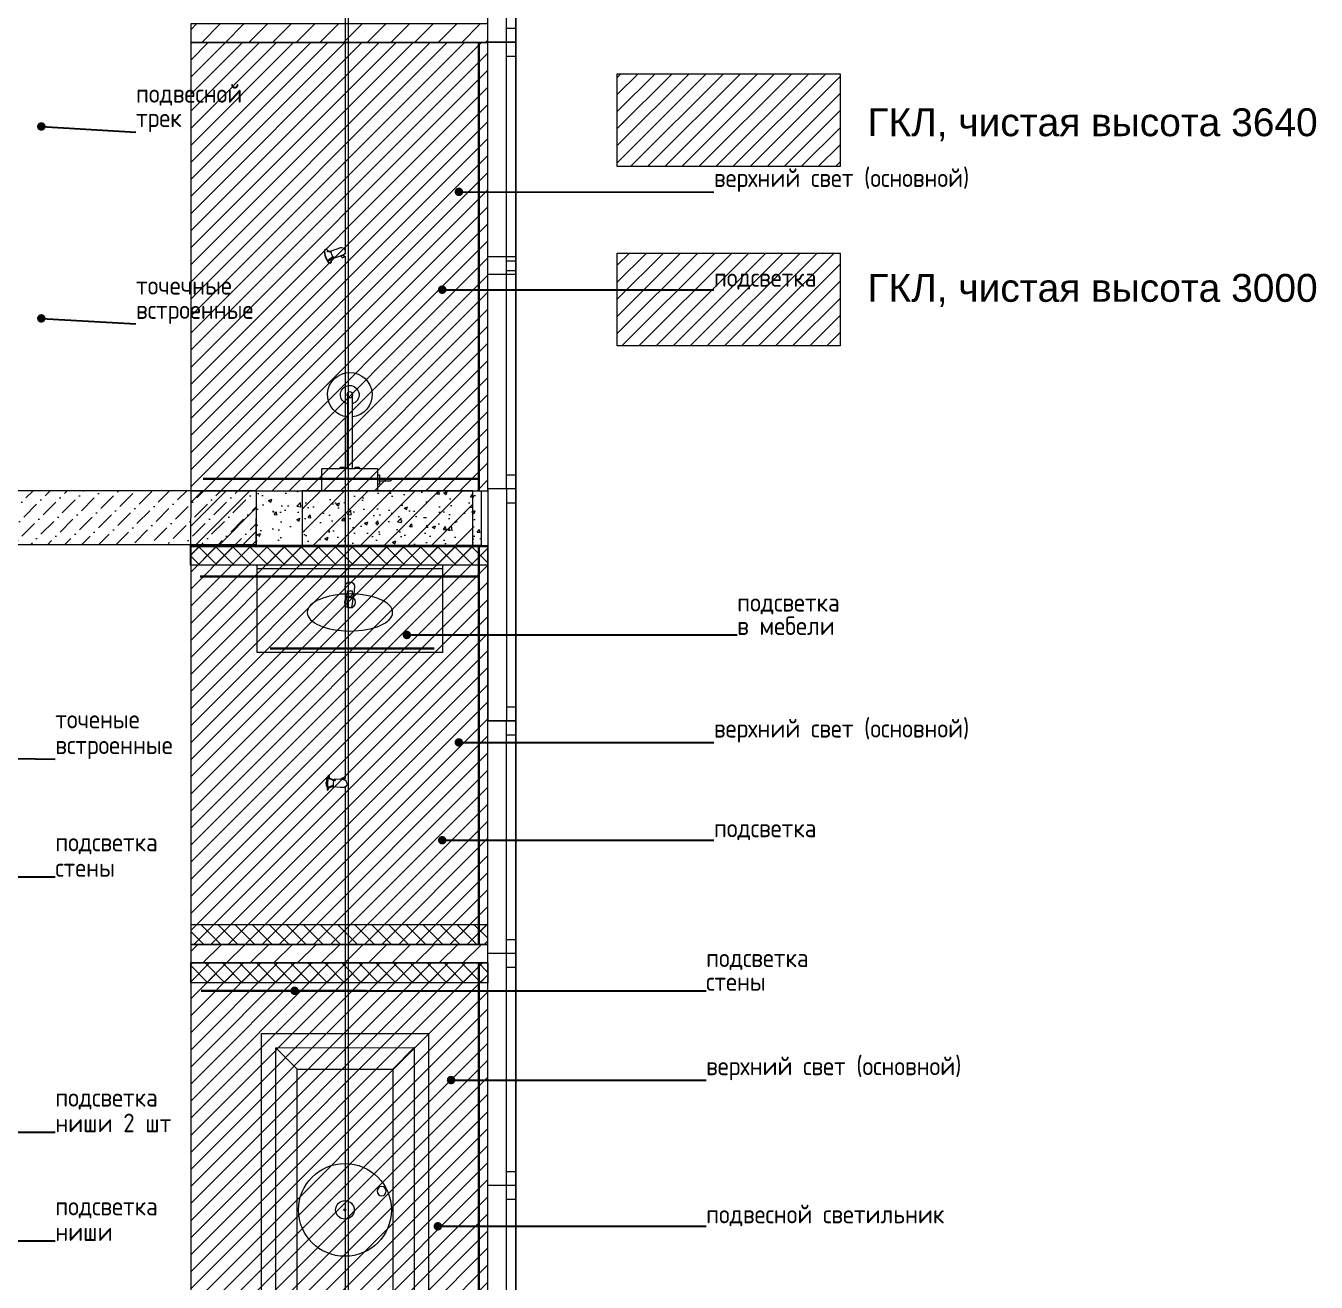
# Model space of a CAD drawing. Header units: millimetres. Extents: x 2336463 to 2579121, y 595385 to 778077.
# Drawn here: x 2381246 to 2388194, y 697540 to 704307 of the extents above; entities that cross this region are included whole.
import ezdxf

# ---------------------------------------------------------------- set-up
doc = ezdxf.new("R2010")
doc.units = ezdxf.units.MM
doc.header["$MEASUREMENT"] = 0
for name, color, linetype, lineweight, true_color in [('+ план экспозиций_Ном._пера__58', 7, 'Continuous', 5, 0xdf0000), ('+возводимые стены_Ном._пера__169', 7, 'Continuous', 5, 0x68b353), ('+возводимые стены_Ном._пера__9', 7, 'Continuous', 15, 0x3dad99), ('+потолки_Ном._пера__104', 7, 'Continuous', 5, 0x96e196), ('MEP - Электрооборудование.ЭО_Ном._пера__24', 7, 'Continuous', 30, 0x029e21), ('MEP - Электрооборудование.ЭО_Ном._пера__35', 7, 'Continuous', 30, 0x2731ed), ('MEP - Электрооборудование.ЭО_Ном._пера__4', 7, 'Continuous', 15, 0x029e21), ('MEP - Электрооборудование.ЭО_Ном._пера__55', 7, 'Continuous', 30, 0xff0909), ('MEP - Электрооборудование.ЭО_Ном._пера__58', 7, 'Continuous', 5, 0xdf0000), ('Конструктив - Стены Несущие_Ном._пера__162', 7, 'Continuous', 5, 0xaaaaaa), ('сит план_Ном._пера__87', 7, 'Continuous', 20, 0x6a6a6a)]:
    doc.layers.add(name, color=color, linetype=linetype, lineweight=lineweight, true_color=true_color)
doc.layers.add('+возводимые стены', color=7, linetype='Continuous')
doc.layers.add('сит план', color=7, linetype='Continuous')
for name, color, linetype, lineweight in [('+возводимые стены_Ном._пера__1', 7, 'Continuous', 13), ('+возводимые стены_Ном._пера__101', 252, 'Continuous', 5), ('+потолки_Ном._пера__1', 7, 'Continuous', 13), ('+потолки_Ном._пера__5', 5, 'Continuous', 13), ('1 Планировка_Ном._пера__1', 7, 'Continuous', 13), ('MEP - Электрооборудование.ЭО_Ном._пера__1', 7, 'Continuous', 13), ('MEP - Электрооборудование.ЭО_Ном._пера__101', 252, 'Continuous', 5), ('Интерьер - Мебель_Ном._пера__1', 7, 'Continuous', 13), ('Конструктив - Стены Несущие_Ном._пера__1', 7, 'Continuous', 13), ('Окна ARCHICAD_Ном._пера__1', 7, 'Continuous', 13), ('сит план_Ном._пера__1', 7, 'Continuous', 13)]:
    doc.layers.add(name, color=color, linetype=linetype, lineweight=lineweight)
doc.styles.add('СГЕНЕРИР_СТИЛЬ_1', font='arial.ttf')
doc.styles.add('СГЕНЕРИР_СТИЛЬ_3', font='isocp.shx')
doc.linetypes.add('Сварной шов', pattern='A,0,[2,Р”РёР·Р°Р№РЅ РїСЂРѕРµРєС‚ СЂР°Р±РѕС‡РёР№1.Shx,S=0.079365,R=0,X=0,Y=0],-17,0', length=17)
doc.dimstyles.new('СГЕНЕРИР_СТИЛЬ__11', dxfattribs={"dimtxt": 0.18, "dimasz": 91.2, "dimexe": 0.18, "dimexo": 0.0625, "dimgap": 0, "dimtad": 0, "dimtih": 1, "dimtoh": 1, "dimdec": 4, "dimzin": 0, "dimdsep": 46, "dimcen": 0.09, "dimadec": 0, "dimazin": 0, "dimtfac": 1, "dimtdec": 4, "dimtmove": 0, "dimatfit": 3, "dimldrblk": 'ARROWHEAD_11', "dimfxl": 0, "dimtolj": 1, "dimtzin": 0, "dimarcsym": 0})
pattern_1 = [(45, (2086872.015, 585813.686), (-45.961939, 45.961939), [])]
pattern_2 = [(45, (2086872.015, 585813.686), (-45.961939, 45.961939), []), (135, (2086872.015, 585813.686), (45.961939, 45.961939), [])]
pattern_3 = [(45, (2086872.015, 585813.69), (-63.639609, 63.639609), [])]

# ---------------------------------------------------------------- blocks, each defined once
blk = doc.blocks.new('Окно 25_10')
at = {"layer": 'Окна ARCHICAD_Ном._пера__1', "color": 7, "linetype": 'Continuous', "lineweight": 13}
for p, q in [((-625, 100), (625, 100)), ((-625, 0), (-625, 100)), ((625, 0), (625, 100)), ((-625, 0), (-550, 0)), ((-625, -50), (-625, 0)), ((-625, -50), (-625, 0)), ((-550, 0), (-550, -50)), ((-550, 0), (550, 0)), ((550, -50), (550, 0)), ((550, 0), (625, 0)), ((625, -50), (625, 0)), ((625, -50), (625, 0)), ((-625, -50), (625, -50)), ((-550, -50), (-625, -50)), ((550, -50), (-550, -50)), ((625, -50), (550, -50))]:
    blk.add_line(p, q, dxfattribs=at)
blk = doc.blocks.new('Стена_1145', base_point=(2383883.6, 692966.8))
at = {"layer": 'сит план_Ном._пера__87', "linetype": 'Continuous', "lineweight": 20, "true_color": 0x6a6a6a}
h = blk.add_hatch(dxfattribs=at)
h.set_pattern_fill('Блоки_Бетонные_Эффективные', color=251, style=0, pattern_type=2)
h.set_pattern_definition(pattern_3)
h.paths.add_polyline_path([(2383733.9, 704216.6), (2383883.9, 704216.6), (2383883.9, 704218.8), (2383733.9, 704218.8)])
h = blk.add_hatch(dxfattribs=at)
h.set_pattern_fill('Блоки_Бетонные_Эффективные', color=251, style=0, pattern_type=2)
h.set_pattern_definition(pattern_3)
h.paths.add_polyline_path([(2383733.8, 700560.7), (2383883.8, 700560.7), (2383883.8, 700562.8), (2383733.8, 700562.8)])
at = {"layer": 'сит план_Ном._пера__1', "color": 7, "linetype": 'Continuous', "lineweight": 13}
for p, q in [((2383833.9, 704218.8), (2383733.9, 704218.8)), ((2383833.9, 704216.6), (2383733.9, 704216.6)), ((2383883.9, 704218.8), (2383833.9, 704218.8)), ((2383883.9, 704216.6), (2383833.9, 704216.6)), ((2383833.8, 700562.8), (2383733.8, 700562.8)), ((2383833.8, 700560.7), (2383733.8, 700560.7)), ((2383883.8, 700562.8), (2383833.8, 700562.8)), ((2383883.8, 700560.7), (2383833.8, 700560.7))]:
    blk.add_line(p, q, dxfattribs=at)
at = {"layer": 'сит план_Ном._пера__1', "color": 7, "linetype": 'Continuous', "lineweight": 13, "flags": 128}
for points in [[(2383883.9, 704216.6), (2383883.9, 704218.8)], [(2383733.8, 700562.8), (2383733.8, 700560.7)], [(2383883.8, 700560.7), (2383883.8, 700562.8)]]:
    blk.add_lwpolyline(points, dxfattribs=at)
at = {"layer": 'Окна ARCHICAD_Ном._пера__1', "color": 7, "linetype": 'Continuous', "lineweight": 13, "zscale": 1000, "rotation": 89.99891644592846}
for p in [(2383833.9, 704843.8), (2383833.8, 703591.6), (2383833.8, 702437.8), (2383833.8, 699935.7), (2383833.7, 698685.7), (2383833.7, 697435.7)]:
    blk.add_blockref('Окно 25_10', p, dxfattribs=at)
at = {"layer": 'Окна ARCHICAD_Ном._пера__1', "color": 7, "linetype": 'Continuous', "lineweight": 13, "xscale": -1, "zscale": 1000, "rotation": 89.99891644592846}
blk.add_blockref('Окно 25_10', (2383833.8, 701187.8), dxfattribs=at)
blk = doc.blocks.new('Стена_1146', base_point=(2383652.2, 701507.7))
at = {"layer": 'сит план_Ном._пера__87', "linetype": 'Continuous', "lineweight": 20, "true_color": 0x6a6a6a}
h = blk.add_hatch(dxfattribs=at)
h.set_pattern_fill('Блоки_Бетонные_Эффективные', color=251, style=0, pattern_type=2)
h.set_pattern_definition(pattern_3)
h.paths.add_polyline_path([(2383652.2, 701802.7), (2382734, 701802.7), (2382734, 701507.7), (2383652.2, 701507.7)])
at = {"layer": 'сит план_Ном._пера__1', "color": 7, "linetype": 'Continuous', "lineweight": 13, "flags": 128}
for points in [[(2383652.2, 701802.7), (2382734, 701802.7)], [(2382734, 701802.7), (2382734, 701507.7)], [(2383652.2, 701507.7), (2383652.2, 701802.7)], [(2382734, 701507.7), (2383652.2, 701507.7)]]:
    blk.add_lwpolyline(points, dxfattribs=at)
blk = doc.blocks.new('Стена_1162', base_point=(2382133.6, 699359.1))
at = {"layer": '+возводимые стены_Ном._пера__169', "linetype": 'Continuous', "lineweight": 5, "true_color": 0x68b353}
h = blk.add_hatch(dxfattribs=at)
h.set_pattern_fill('Блоки_Бетонные_Эффективные', color=85, style=0, pattern_type=2)
h.set_pattern_definition(pattern_3)
h.paths.add_polyline_path([(2382133.6, 699259.1), (2383733.8, 699259.1), (2383733.8, 699359.1), (2382133.6, 699359.1)])
at = {"layer": '+возводимые стены_Ном._пера__101', "color": 252, "linetype": 'Continuous', "lineweight": 5, "flags": 128}
for points in [[(2383733.8, 699359.1), (2382133.6, 699359.1)], [(2382133.6, 699359.1), (2382133.6, 699259.1)], [(2383733.8, 699259.1), (2383733.8, 699359.1)], [(2382133.6, 699259.1), (2383733.8, 699259.1)]]:
    blk.add_lwpolyline(points, dxfattribs=at)
blk = doc.blocks.new('Стена_1169', base_point=(2382487.1, 701802.7))
at = {"layer": '+возводимые стены_Ном._пера__169', "linetype": 'Continuous', "lineweight": 5, "true_color": 0x68b353}
h = blk.add_hatch(dxfattribs=at)
h.set_pattern_fill('Блоки_Бетонные_Эффективные', color=85, style=0, pattern_type=2)
h.set_pattern_definition(pattern_3)
h.paths.add_polyline_path([(2382487.1, 701802.7), (2382133.7, 701803), (2382133.5, 701508), (2382486.9, 701507.7)])
at = {"layer": '+возводимые стены_Ном._пера__101', "color": 252, "linetype": 'Continuous', "lineweight": 5, "flags": 128}
for points in [[(2382133.7, 701803), (2382133.5, 701508)], [(2382487.1, 701802.7), (2382133.7, 701803)], [(2382486.9, 701507.7), (2382487.1, 701802.7)], [(2382133.5, 701508), (2382486.9, 701507.7)]]:
    blk.add_lwpolyline(points, dxfattribs=at)
blk = doc.blocks.new('Стена_1171', base_point=(2383883.9, 704216.6))
at = {"layer": '+возводимые стены_Ном._пера__169', "linetype": 'Continuous', "lineweight": 5, "true_color": 0x68b353}
h = blk.add_hatch(dxfattribs=at)
h.set_pattern_fill('Блоки_Бетонные_Эффективные', color=85, style=0, pattern_type=2)
h.set_pattern_definition(pattern_3)
h.paths.add_polyline_path([(2383733.9, 704316.6), (2382133.9, 704316.6), (2382133.9, 704216.6), (2383733.9, 704216.6)])
at = {"layer": '+возводимые стены_Ном._пера__101', "color": 252, "linetype": 'Continuous', "lineweight": 5, "flags": 128}
for points in [[(2383733.9, 704316.6), (2382133.9, 704316.6)], [(2382133.9, 704316.6), (2382133.9, 704216.6)], [(2382133.9, 704216.6), (2383733.9, 704216.6)]]:
    blk.add_lwpolyline(points, dxfattribs=at)
blk = doc.blocks.new('Ванна Отдельностоящая 25')
at = {"layer": '1 Планировка_Ном._пера__1', "color": 7, "linetype": 'Continuous', "lineweight": 13}
for p, q in [((1623, 823), (77, 823)), ((77, 823), (77, 77)), ((77, 823), (192.5, 707.5)), ((1623, 823), (1507.5, 707.5)), ((1623, 77), (1623, 823)), ((1507.5, 707.5), (192.5, 707.5)), ((192.5, 707.5), (192.5, 192.5)), ((1507.5, 192.5), (1507.5, 707.5)), ((77, 77), (192.5, 192.5)), ((192.5, 192.5), (1507.5, 192.5)), ((1623, 77), (1507.5, 192.5)), ((77, 77), (1623, 77))]:
    blk.add_line(p, q, dxfattribs=at)
at = {"layer": '1 Планировка_Ном._пера__1', "color": 7, "linetype": 'Continuous', "lineweight": 13, "flags": 128}
blk.add_lwpolyline([(0, 0), (1700, 0), (1700, 900), (0, 900)], close=True, dxfattribs=at)
at = {"layer": '1 Планировка_Ном._пера__1', "color": 7, "linetype": 'Continuous', "lineweight": 13}
blk.add_circle((850, 252.5), 25, dxfattribs=at)
blk = doc.blocks.new('Панель с Несколькими Умывальниками 25_2')
at = {"layer": 'Интерьер - Мебель_Ном._пера__1', "color": 7, "linetype": 'Continuous', "lineweight": 13}
for p, q in [((-500, 0), (500, 0)), ((-500, -470), (-500, 0)), ((500, -470), (500, 0)), ((-500, -20), (500, -20)), ((-13.6, -154.8), (-13.6, -139.9)), ((-13.6, -139.9), (13.6, -139.9)), ((13.6, -139.9), (13.6, -154.8)), ((-500, -470), (500, -470))]:
    blk.add_line(p, q, dxfattribs=at)
at = {"layer": 'Интерьер - Мебель_Ном._пера__1', "color": 7, "linetype": 'Continuous', "lineweight": 13, "flags": 128}
blk.add_lwpolyline([(-25, -115), (-21, -157, 0.12102), (-17.7, -166.5), (-11.1, -219.4, 0.882566), (11.1, -219.4), (17.7, -166.5, 0.12102), (21, -157), (25, -115, 1)], format="xyb", close=True, dxfattribs=at)
at = {"layer": 'Интерьер - Мебель_Ном._пера__1', "color": 7, "linetype": 'Continuous', "lineweight": 13}
blk.add_circle((0, -199.8), 30, dxfattribs=at)
for centre, radius, start, end in [((0, -155.1), 21.1, 212.77103, 327.22897), ((0, -154.8), 13.6, 180, 0)]:
    blk.add_arc(centre, radius, start, end, dxfattribs=at)
blk.add_ellipse((0, -255), major_axis=(230, 0), ratio=0.434783, dxfattribs=at)
blk = doc.blocks.new('Подвесной Светильник 25')
at = {"layer": '+ план экспозиций_Ном._пера__58', "color": 12, "linetype": 'Continuous', "lineweight": 5, "true_color": 0xdf0000}
for radius in [250, 50, 5]:
    blk.add_circle((0, 0), radius, dxfattribs=at)
blk = doc.blocks.new('ARROWHEAD_11')
at = {"color": 0, "linetype": 'Continuous', "lineweight": 0}
blk.add_line((0, 0), (-1, 0), dxfattribs=at)
at = {"color": 0, "linetype": 'Continuous', "lineweight": 0, "const_width": 0.25, "flags": 128}
blk.add_lwpolyline([(-0.125, 0, 1), (0.125, 0, 1)], format="xyb", close=True, dxfattribs=at)
blk = doc.blocks.new('Душевой Гарнитур 25_5')
at = {"layer": '1 Планировка_Ном._пера__1', "color": 7, "linetype": 'Continuous', "lineweight": 13}
for p, q in [((150, -85), (150, -35)), ((160, -52), (160, -68)), ((-29, -120), (-51, -120)), ((-12, -120), (12, -120)), ((51, -120), (29, -120)), ((-12, -506.5), (-12, -397.6)), ((12, -506.5), (12, -397.6))]:
    blk.add_line(p, q, dxfattribs=at)
at = {"layer": '1 Планировка_Ном._пера__1', "color": 7, "linetype": 'Continuous', "lineweight": 13, "flags": 128}
blk.add_lwpolyline([(12, -120), (29, -120), (29, -127), (51, -127), (51, -120), (150, -120), (150, -85), (160, -85), (160, -68), (217.3, -68, 1), (217.3, -52), (160, -52), (160, -35), (150, -35), (150, 0), (-150, 0), (-150, -120), (-51, -120), (-51, -127), (-29, -127), (-29, -120), (-12, -120), (-12, -397.6, 19.949874), (12, -397.6)], format="xyb", close=True, dxfattribs=at)
at = {"layer": '1 Планировка_Ном._пера__1', "color": 7, "linetype": 'Continuous', "lineweight": 13}
blk.add_circle((0, -517), 16, dxfattribs=at)
blk.add_arc((0, -517), 50, 103.88654, 76.11346, dxfattribs=at)
blk = doc.blocks.new('Набор Источников Света Настенный 25_2')
at = {"layer": 'MEP - Электрооборудование.ЭО_Ном._пера__58', "color": 12, "linetype": 'Continuous', "lineweight": 5, "true_color": 0xdf0000}
for p, q in [((7100, 0), (-7100, 0)), ((-1450.7, -16), (-4212.6, -16)), ((-1452.7, -19.6), (-1453.8, -27.7)), ((-1453.8, -27.7), (-1452.8, -41.6)), ((-1452.8, -41.6), (-1450.4, -77.3)), ((-1448.6, -12.5), (-1452.7, -19.6)), ((-1442.2, -7.5), (-1448.6, -12.5)), ((-1441.6, -7.2), (-1442.2, -7.5)), ((-1434.2, -5.3), (-1441.6, -7.2)), ((-1434.2, -5.3), (-1426.8, -6.2)), ((-1426.1, -6.4), (-1426.8, -6.2)), ((-1426.1, -6.4), (-1419, -10.4)), ((-1419, -10.4), (-1414, -16.9)), ((-1401.8, -105.4), (-1415.7, -68.2)), ((-1401.1, -105.3), (-1414.8, -68.6)), ((-1414, -16.9), (-1411.9, -24.8)), ((-1411.1, -22.9), (-1411.9, -25.1)), ((-1411.9, -24.8), (-1410.9, -38.7)), ((-1411.4, -32.3), (-1410.3, -34.2)), ((-1409.4, -20.9), (-1411.1, -22.9)), ((-1411.1, -36), (-1406.2, -36)), ((-1410.9, -38.7), (-1408.5, -74.4)), ((-1410.3, -34.2), (-1408.4, -35.7)), ((-1410, -20), (-1407.3, -20)), ((-1407.3, -20), (-1409.4, -20.9)), ((-1408.4, -35.7), (-1406.2, -36)), ((1407.6, -16), (-1407.6, -16)), ((-1407.6, -20), (-1407.6, -16)), ((-1405.2, -20.3), (-1407.3, -20)), ((-1406.2, -36), (-1404.2, -35.1)), ((-1403.3, -21.8), (-1405.2, -20.3)), ((-1404.2, -35.1), (-1402.5, -33.1)), ((-1401.9, -24.2), (-1403.3, -21.8)), ((-1402.5, -33.1), (-1401.5, -30.3)), ((-1401.3, -27.2), (-1401.9, -24.2)), ((-1401.5, -30.3), (-1401.3, -27.2)), ((1408.4, -41.9), (1397.3, -74.2)), ((1401.3, -27.6), (1401.9, -24.5)), ((1401.6, -30.6), (1401.3, -27.6)), ((1402.7, -33.3), (1401.6, -30.6)), ((1401.9, -24.5), (1403.2, -22)), ((1404.5, -35.2), (1402.7, -33.3)), ((1403.2, -22), (1405.1, -20.4)), ((1406.7, -36), (1404.5, -35.2)), ((1405.1, -20.4), (1407.3, -20)), ((1408.9, -35.6), (1406.7, -36)), ((1406.7, -36), (1410.4, -36)), ((1407.3, -20), (1409.5, -20.8)), ((1407.3, -20), (1409.9, -20)), ((1407.6, -20), (1407.6, -16)), ((1412.7, -29.3), (1408.4, -41.9)), ((1410.8, -34), (1408.9, -35.6)), ((1409.5, -20.8), (1411.3, -22.7)), ((1411.7, -32.4), (1410.8, -34)), ((1411.3, -22.7), (1412.4, -25.4)), ((1412.4, -25.4), (1412.7, -28.4)), ((1412.7, -28.4), (1412.4, -30.4)), ((1416.8, -22.5), (1412.7, -29.3)), ((1418.4, -20.7), (1416.8, -22.5)), ((1424.5, -16.4), (1418.4, -20.7)), ((1426.5, -16), (1420.4, -16)), ((1420.4, -19.3), (1420.4, -16)), ((1431.8, -15), (1424.5, -16.4)), ((1433.5, -14.7), (1431.8, -15)), ((1436.1, -15), (1433.5, -14.7)), ((1439, -15.8), (1436.1, -15)), ((1448.3, -54.8), (1437.2, -87)), ((1441.9, -16.9), (1439, -15.8)), ((4235.6, -16), (1439.6, -16)), ((1444.3, -18.2), (1441.9, -16.9)), ((1445.9, -19.6), (1444.3, -18.2)), ((1445.9, -19.6), (1450.5, -24.8)), ((1452.6, -42.1), (1448.3, -54.8)), ((1451.4, -26.9), (1450.5, -24.8)), ((1451.4, -26.9), (1453.6, -34.4)), ((1453.6, -34.4), (1452.6, -42.1)), ((-1464.7, -106.8), (-1467.4, -108)), ((-1467.4, -108), (-1464, -108.9)), ((-1467.2, -110), (-1467.4, -108)), ((-1467.2, -110), (-1463.8, -110.9)), ((-1456.3, -105.3), (-1464.7, -106.8)), ((-1464, -108.9), (-1455, -109.2)), ((-1463.8, -110.9), (-1454.9, -111.2)), ((-1454.4, -105), (-1456.3, -105.3)), ((-1455, -109.2), (-1441.9, -108.9)), ((-1454.9, -111.2), (-1441.7, -110.9)), ((-1454.5, -105.4), (-1448, -77.8)), ((-1452, -105.4), (-1454.5, -105.4)), ((-1451.4, -99.5), (-1452.3, -103.2)), ((-1452.3, -103.2), (-1451.9, -107)), ((-1448.2, -94.8), (-1451.4, -99.5)), ((-1450.4, -77.3), (-1450.4, -77.4)), ((-1450.4, -77.4), (-1448.6, -77.8)), ((-1450.4, -111.1), (-1448, -114.1)), ((-1445.4, -77.9), (-1449.3, -96.4)), ((-1448.6, -77.8), (-1443.9, -78)), ((-1444.7, -77.9), (-1448.3, -95)), ((-1442.5, -83.2), (-1448.2, -94.8)), ((-1448, -114.1), (-1444.5, -116.2)), ((-1444.5, -116.2), (-1443, -116.6)), ((-1443.9, -78), (-1437, -77.8)), ((-1443, -116.6), (-1426.6, -117.7)), ((-1442.2, -77.9), (-1442.5, -83.2)), ((-1441.9, -108.9), (-1426.5, -108)), ((-1441.7, -110.9), (-1426.4, -110)), ((-1437, -77.8), (-1429, -77.4)), ((-1429, -77.4), (-1421, -76.7)), ((-1410.3, -114.3), (-1426.6, -117.7)), ((-1426.5, -108), (-1411.3, -106.8)), ((-1426.4, -110), (-1411.2, -108.7)), ((-1421, -76.7), (-1415.1, -76)), ((-1416.6, -76.2), (-1415.5, -81.3)), ((-1415.5, -81.3), (-1411.3, -87.7)), ((-1415.3, -76), (-1405.1, -105.4)), ((-1412.2, -75.5), (-1409.9, -75.1)), ((-1411.3, -106.8), (-1398.6, -105.3)), ((-1411.2, -108.7), (-1398.5, -107.3)), ((-1410.3, -114.3), (-1409.1, -113.8)), ((-1409.9, -75.1), (-1408.5, -74.5)), ((-1406, -111.2), (-1409.1, -113.8)), ((-1408.5, -74.4), (-1408.5, -74.5)), ((-1404, -107.9), (-1406, -111.2)), ((-1405.1, -105.4), (-1401.8, -105.4)), ((-1399.9, -101.4), (-1402.6, -101.4)), ((-1401.1, -105.3), (-1401.8, -105.4)), ((-1391, -101.7), (-1399.9, -101.4)), ((-1398.6, -105.3), (-1390.3, -103.8)), ((-1398.5, -107.3), (-1390.1, -105.8)), ((-1387.6, -102.5), (-1391, -101.7)), ((-1390.3, -103.8), (-1387.6, -102.5)), ((-1390.1, -105.8), (-1387.4, -104.5)), ((-1387.4, -104.5), (-1387.6, -102.5)), ((1369.5, -96.8), (1370.1, -95)), ((1369.5, -96.8), (1371.8, -102.4)), ((1373.6, -91.2), (1370.1, -95)), ((1370.1, -95), (1372.4, -100.6)), ((1371.8, -102.4), (1379.5, -109)), ((1372.4, -100.6), (1380.1, -107.2)), ((1382.3, -89.9), (1373.6, -91.2)), ((1379.5, -109), (1391.5, -115.7)), ((1380.1, -107.2), (1392.1, -113.9)), ((1390.7, -90.8), (1382.3, -89.9)), ((1382.6, -107.2), (1404.8, -74)), ((1382.6, -107.2), (1383.2, -107.7)), ((1383.2, -107.7), (1405.7, -74)), ((1386.4, -107.7), (1383.2, -107.7)), ((1385.9, -96.3), (1384.8, -99.7)), ((1388, -93.3), (1385.9, -96.3)), ((1403.5, -81.2), (1386.4, -107.7)), ((1390.1, -91.1), (1388, -93.3)), ((1394.5, -88.6), (1390.1, -91.1)), ((1391.5, -115.7), (1405.9, -121.3)), ((1392.1, -113.9), (1406.5, -119.5)), ((1393.2, -116.4), (1397.9, -119)), ((1395.8, -87.5), (1394.5, -88.6)), ((1397.3, -74.2), (1398.5, -77.2)), ((1397.3, -74.2), (1397.3, -74.2)), ((1397.9, -119), (1404.4, -121.5)), ((1398.5, -77.2), (1401.2, -79.5)), ((1403.3, -81.1), (1408.8, -84.2)), ((1404.4, -121.5), (1410.9, -123.2)), ((1405.9, -121.3), (1420.6, -125.1)), ((1406.5, -119.5), (1421.2, -123.3)), ((1408.8, -84.2), (1416.4, -87.1)), ((1410.9, -123.2), (1414.6, -123.6)), ((1416.4, -87.1), (1424.1, -89.1)), ((1420.6, -125.1), (1433.2, -126.4)), ((1421.2, -123.3), (1433.8, -124.6)), ((1424.1, -89.1), (1430.7, -89.8)), ((1428.3, -89.5), (1428.1, -90.5)), ((1428.1, -90.5), (1430.7, -102.7)), ((1431.2, -89.7), (1430.6, -102.1)), ((1430.7, -89.8), (1435.3, -89.1)), ((1430.7, -102.7), (1432.7, -107.7)), ((1431.8, -89.6), (1431.2, -103.8)), ((1432.6, -111.4), (1431.3, -114.7)), ((1432.7, -107.7), (1432.6, -111.4)), ((1432.7, -107.7), (1434.2, -107.7)), ((1433.2, -126.4), (1442, -125.1)), ((1433.8, -124.6), (1442.6, -123.3)), ((1434.2, -107.7), (1434.6, -89.2)), ((1436, -107.2), (1434.3, -106.3)), ((1435.3, -89.1), (1437.2, -87.1)), ((1443.8, -113.9), (1436, -107.2)), ((1437.2, -87), (1437.2, -87.1)), ((1442, -125.1), (1445.4, -121.3)), ((1442.6, -123.3), (1446.1, -119.5)), ((1446.1, -119.5), (1443.8, -113.9)), ((1445.4, -121.3), (1446.1, -119.5))]:
    blk.add_line(p, q, dxfattribs=at)

msp = doc.modelspace()

# ---------------------------------------------------------------- hatches: boundary and pattern name
at = {"layer": '+возводимые стены_Ном._пера__9', "linetype": 'Continuous', "lineweight": 15, "true_color": 0x3dad99}
h = msp.add_hatch(dxfattribs=at)
h.set_pattern_fill('Блоки_Бетонные', color=135, style=0, pattern_type=2)
h.set_pattern_definition(pattern_2)
h.paths.add_polyline_path([(2382133.5, 701508), (2383733.5, 701508), (2383733.5, 701402), (2382133.5, 701402)])
h = msp.add_hatch(dxfattribs=at)
h.set_pattern_fill('Блоки_Бетонные', color=135, style=0, pattern_type=2)
h.set_pattern_definition(pattern_2)
h.paths.add_polyline_path([(2382133.6, 699359.1), (2383733.6, 699359.1), (2383733.6, 699465.1), (2382133.6, 699465.1)])
h = msp.add_hatch(dxfattribs=at)
h.set_pattern_fill('Блоки_Бетонные', color=135, style=0, pattern_type=2)
h.set_pattern_definition(pattern_2)
h.paths.add_polyline_path([(2382133.6, 699259.1), (2383733.6, 699259.1), (2383733.6, 699153.1), (2382133.6, 699153.1)])
at = {"layer": '+потолки_Ном._пера__104', "linetype": 'Continuous', "lineweight": 5, "true_color": 0x96e196}
h = msp.add_hatch(dxfattribs=at)
h.set_pattern_fill('Линии_Наклонные__Шаг_1_5_', color=81, style=0, pattern_type=2)
h.set_pattern_definition(pattern_1)
h.paths.add_polyline_path([(2382133.7, 701803), (2383733.9, 701803), (2383733.9, 704216.6), (2382133.7, 704216.6)])
h = msp.add_hatch(dxfattribs=at)
h.set_pattern_fill('Линии_Наклонные__Шаг_1_5_', color=81, style=0, pattern_type=2)
h.set_pattern_definition(pattern_1)
h.paths.add_polyline_path([(2384430.7, 704048.6), (2385630.7, 704048.6), (2385630.7, 703548.6), (2384430.7, 703548.6)])
h = msp.add_hatch(dxfattribs=at)
h.set_pattern_fill('Линии_Наклонные__Шаг_1_5_', color=81, style=0, pattern_type=2)
h.set_pattern_definition(pattern_1)
h.paths.add_polyline_path([(2382133.6, 699359.1), (2383733.8, 699359.1), (2383733.8, 701499.7), (2382133.6, 701499.7)])
h = msp.add_hatch(dxfattribs=at)
h.set_pattern_fill('Линии_Наклонные__Шаг_1_5_', color=81, style=0, pattern_type=2)
h.set_pattern_definition(pattern_1)
h.paths.add_polyline_path([(2382133.6, 696868.4), (2383733.8, 696868.4), (2383733.8, 699259.1), (2382133.6, 699259.1)])
at = {"layer": '+потолки_Ном._пера__5', "linetype": 'Continuous', "lineweight": 13}
h = msp.add_hatch(dxfattribs=at)
h.set_pattern_fill('Линии_Наклонные__Шаг_1_5_', color=5, style=0, pattern_type=2)
h.set_pattern_definition(pattern_1)
h.paths.add_polyline_path([(2384430.7, 703082.9), (2385630.7, 703082.9), (2385630.7, 702582.9), (2384430.7, 702582.9)])
at = {"layer": 'Конструктив - Стены Несущие_Ном._пера__162', "linetype": 'Continuous', "lineweight": 5, "true_color": 0xaaaaaa}
h = msp.add_hatch(dxfattribs=at)
h.set_pattern_fill('Бетон_01', color=253, style=0, pattern_type=2)
h.set_pattern_definition([(45, (2086872.01, 585813.69), (-91.92388, 91.92388), [97.499996, -32.5, 0, -32.5]), (45, (2086883.5, 585917.1), (-91.92388, 91.92388), [97.499996, -32.5, 0, -32.5])])
h.paths.add_polyline_path([(2382487.1, 701802.1), (2380033.3, 701802.1), (2380033.3, 701513.7), (2382487.1, 701513.7)])
at = {"layer": 'сит план_Ном._пера__1', "linetype": 'Continuous', "lineweight": 13}
h = msp.add_hatch(dxfattribs=at)
h.set_pattern_fill('AR_CONC', style=0, pattern_type=2)
h.set_pattern_definition([(50, (2086872.01, 585813.69), (-182.18467, 15.939086), [19.05, -209.55]), (355, (2086872.01, 585813.69), (-35.24342, 191.05685), [15.24, -167.64058]), (100.451445, (2086887.2, 585812.36), (146.94125, 175.11775), [16.19001, -178.09024]), (46.1842, (2086872.01, 585864.49), (-271.07904, 42.04233), [28.575, -314.325]), (96.63556, (2086894.6, 585860.98), (237.40413, 247.42612), [24.28502, -267.1356]), (351.18415, (2086872.01, 585864.49), (237.40413, 247.42612), [22.85997, -251.45973]), (21, (2086897.41, 585851.79), (-151.61439, 102.2652), [19.05, -209.55]), (326, (2086897.41, 585851.79), (61.80203, 184.18797), [15.24, -167.64]), (71.451445, (2086910.05, 585843.26), (213.41642, 81.92277), [16.19001, -178.08994]), (37.5, (2086872.015, 585813.686), (3.088603, 84.555039), [0, -165.608, 0, -170.18, 0, -168.275]), (7.5, (2086872.015, 585813.69), (66.819663, 100.180575), [0, -97.028, 0, -161.798, 0, -64.135]), (327.5, (2086815.37, 585813.686), (-135.590595, 5.728744), [0, -63.5, 0, -198.12, 0, -262.89]), (317.5, (2086789.97, 585813.69), (148.12918, 25.42649), [0, -82.55, 0, -131.572, 0, -186.69])])
h.paths.add_polyline_path([(2383697.1, 701507.7), (2382487.1, 701507.7), (2382487.1, 701802.7), (2383697.1, 701802.7)])

# ---------------------------------------------------------------- linework, layer by layer
at = {"layer": '+возводимые стены_Ном._пера__1', "color": 7, "linetype": 'Continuous', "lineweight": 13, "flags": 128}
for points in [[(2382133.5, 701508), (2383733.5, 701508), (2383733.5, 701402), (2382133.5, 701402)], [(2382133.6, 699359.1), (2383733.6, 699359.1), (2383733.6, 699465.1), (2382133.6, 699465.1)], [(2382133.6, 699259.1), (2383733.6, 699259.1), (2383733.6, 699153.1), (2382133.6, 699153.1)]]:
    msp.add_lwpolyline(points, close=True, dxfattribs=at)
at = {"layer": '+потолки_Ном._пера__1', "color": 7, "linetype": 'Continuous', "lineweight": 13, "flags": 128}
for points in [[(2382133.7, 701803), (2383733.9, 701803), (2383733.9, 704216.6), (2382133.7, 704216.6)], [(2384430.7, 704048.6), (2385630.7, 704048.6), (2385630.7, 703548.6), (2384430.7, 703548.6)], [(2384430.7, 703082.9), (2385630.7, 703082.9), (2385630.7, 702582.9), (2384430.7, 702582.9)], [(2382133.6, 699359.1), (2383733.8, 699359.1), (2383733.8, 701499.7), (2382133.6, 701499.7)], [(2382133.6, 696868.4), (2383733.8, 696868.4), (2383733.8, 699259.1), (2382133.6, 699259.1)]]:
    msp.add_lwpolyline(points, close=True, dxfattribs=at)
at = {"layer": 'MEP - Электрооборудование.ЭО_Ном._пера__24', "color": 104, "linetype": 'Сварной шов', "lineweight": 30, "true_color": 0x029e21}
msp.add_line((2382561.9, 700952.8), (2383444.5, 700952.8), dxfattribs=at)
at = {"layer": 'MEP - Электрооборудование.ЭО_Ном._пера__35', "color": 160, "linetype": 'Сварной шов', "lineweight": 30, "true_color": 0x2731ed}
for p, q in [((2383685.3, 701802.7), (2383685.3, 704216.6)), ((2383685.3, 699359.1), (2383685.3, 701508)), ((2383685.3, 696868.3), (2383685.3, 699259.1))]:
    msp.add_line(p, q, dxfattribs=at)
at = {"layer": 'MEP - Электрооборудование.ЭО_Ном._пера__55', "color": 1, "linetype": 'Сварной шов', "lineweight": 30, "true_color": 0xff0909}
for p, q in [((2382201.2, 701866.7), (2383685.3, 701866.7)), ((2383685.3, 701341.5), (2382185.1, 701341.5)), ((2383079.4, 699109.4), (2382190.5, 699109.4))]:
    msp.add_line(p, q, dxfattribs=at)
at = {"layer": 'Конструктив - Стены Несущие_Ном._пера__1', "color": 7, "linetype": 'Continuous', "lineweight": 13, "flags": 128}
msp.add_lwpolyline([(2382487.1, 701802.1), (2380033.3, 701802.1), (2380033.3, 701513.7), (2382487.1, 701513.7)], close=True, dxfattribs=at)
at = {"layer": 'сит план_Ном._пера__1', "color": 7, "linetype": 'Continuous', "lineweight": 13, "flags": 128}
msp.add_lwpolyline([(2383697.1, 701507.7), (2382487.1, 701507.7), (2382487.1, 701802.7), (2383697.1, 701802.7)], close=True, dxfattribs=at)

# ---------------------------------------------------------------- block references
at = {"layer": '+возводимые стены', "color": 252, "lineweight": 5}
for name, p in [('Стена_1171', (2383883.9, 704216.6)), ('Стена_1169', (2382487.1, 701802.7)), ('Стена_1162', (2382133.6, 699359.1))]:
    msp.add_blockref(name, p, dxfattribs=at)
at = {"layer": '1 Планировка_Ном._пера__1', "color": 7, "linetype": 'Continuous', "lineweight": 13, "xscale": -1, "zscale": 1000}
for name, p, rotation in [('Душевой Гарнитур 25_5', (2382990.3, 701802.7), 180), ('Ванна Отдельностоящая 25', (2383414.3, 698880.2), 90.01187719590881)]:
    msp.add_blockref(name, p, dxfattribs=dict(at, rotation=rotation))
at = {"layer": 'MEP - Электрооборудование.ЭО_Ном._пера__58', "color": 12, "linetype": 'Continuous', "lineweight": 5, "true_color": 0xdf0000, "xscale": -1, "zscale": 1000, "rotation": 270}
msp.add_blockref('Набор Источников Света Настенный 25_2', (2382980.7, 701657.9), dxfattribs=at)
at = {"layer": 'MEP - Электрооборудование.ЭО_Ном._пера__58', "color": 12, "linetype": 'Continuous', "lineweight": 5, "true_color": 0xdf0000, "zscale": 1000, "rotation": 90}
msp.add_blockref('Подвесной Светильник 25', (2382964.1, 697929.3), dxfattribs=at)
at = {"layer": 'Интерьер - Мебель_Ном._пера__1', "color": 7, "linetype": 'Continuous', "lineweight": 13, "xscale": -1, "zscale": 1000}
msp.add_blockref('Панель с Несколькими Умывальниками 25_2', (2382991.1, 701402), dxfattribs=at)
at = {"layer": 'сит план', "color": 7, "lineweight": 13}
for name, p in [('Стена_1145', (2383883.6, 692966.8)), ('Стена_1146', (2383652.2, 701507.7))]:
    msp.add_blockref(name, p, dxfattribs=at)

# ---------------------------------------------------------------- texts
at = {"layer": '+потолки_Ном._пера__1', "color": 7, "linetype": 'Continuous', "lineweight": 13, "char_height": 150, "attachment_point": 1, "style": 'СГЕНЕРИР_СТИЛЬ_1'}
for s, insert in [('\\A1;{\\pql;\\fArial|b0|i0|c204|p38;ГКЛ, чистая высота 3640}', (2385777.5, 703862.3)), ('\\A1;{\\pql;\\fArial|b0|i0|c204|p38;ГКЛ, чистая высота 3\\fArial|b0|i0|c204|p38;000}', (2385777.5, 702970.2))]:
    msp.add_mtext(s, dxfattribs=dict(at, insert=insert))
at = {"layer": 'MEP - Электрооборудование.ЭО_Ном._пера__1', "color": 7, "linetype": 'Continuous', "lineweight": 13, "char_height": 100, "attachment_point": 7, "style": 'СГЕНЕРИР_СТИЛЬ_3'}
for s, insert, line_spacing_factor in [('\\A1;{\\pql;\\Fisocp.shx;подв\\Fisocp.shx;е\\Fisocp.shx;сной\\P\\pql;\\Fisocp.shx;трек}', (2381839.1, 703734.6), 0.784842), ('\\A1;{\\pql;\\Fisocp.shx;точечные\\P\\pql;\\Fisocp.shx;встроенные}', (2381839.1, 702701), 0.784842), ('\\A1;{\\pql;\\Fisocp.shx;\\P\\pql;\\Fisocp.shx;точеные\\P\\pql;\\Fisocp.shx;встроенные}', (2381404.4, 700357.1), 0.830637), ('\\A1;{\\pql;\\Fisocp.shx;\\P\\pql;\\Fisocp.shx;подсветка\\P\\pql;\\Fisocp.shx;стены}', (2381404.4, 699723.2), 0.823263), ('\\A1;{\\pql;\\Fisocp.shx;подсветка\\P\\pql;\\Fisocp.shx;стены}', (2384908.8, 699109.4), 0.766832), ('\\A1;{\\pql;\\Fisocp.shx;\\P\\pql;\\Fisocp.shx;подсветка\\P\\pql;\\Fisocp.shx;ниши\\Fisocp.shx; 2 шт}', (2381404.4, 698347.7), 0.826303), ('\\A1;{\\pql;\\Fisocp.shx;\\P\\pql;\\Fisocp.shx;подсветка\\P\\pql;\\Fisocp.shx;ниши}', (2381404.4, 697762.1), 0.826303)]:
    msp.add_mtext(s, dxfattribs=dict(at, insert=insert, line_spacing_factor=line_spacing_factor))
for s, insert in [('\\A1;{\\pql;\\Fisocp.shx;верхний свет (основной)}', (2384950.9, 703411.4)), ('\\A1;{\\pql;\\Fisocp.shx;подсветка}', (2384950.9, 702885.6)), ('\\A1;{\\pql;\\Fisocp.shx;верхний свет (основной)}', (2384950.9, 700446.2)), ('\\A1;{\\pql;\\Fisocp.shx;подсветка}', (2384950.9, 699920.3)), ('\\A1;{\\pql;\\Fisocp.shx;верхний свет (основной)}', (2384908.8, 698627.6)), ('\\A1;{\\pql;\\Fisocp.shx;подвесно\\Fisocp.shx;й\\Fisocp.shx; светильник}', (2384908.8, 697841))]:
    msp.add_mtext(s, dxfattribs=dict(at, insert=insert))
at = {"layer": 'MEP - Электрооборудование.ЭО_Ном._пера__4', "color": 104, "linetype": 'Continuous', "lineweight": 15, "true_color": 0x029e21, "insert": (2385076.2, 701025.8), "char_height": 100, "attachment_point": 7, "line_spacing_factor": 0.756492, "style": 'СГЕНЕРИР_СТИЛЬ_3'}
msp.add_mtext('\\A1;{\\pql;\\Fisocp.shx;подсветка \\P\\pql;\\Fisocp.shx;в мебели}', dxfattribs=at)

# ---------------------------------------------------------------- leaders
at = {"layer": 'MEP - Электрооборудование.ЭО_Ном._пера__101', "color": 252, "linetype": 'Continuous', "lineweight": 5, "annotation_type": 0, "has_hookline": 1, "hookline_direction": 0}
for points, text_width in [([(2381329.4, 703764.6), (2381839.1, 703734.6)], 670.4), ([(2383577.7, 703412.4), (2384950.9, 703411.4)], 1731.8), ([(2383488, 702885.6), (2384950.9, 702885.6)], 643.7), ([(2381329.4, 702731), (2381839.1, 702701)], 757.7), ([(2383297.6, 701025.8), (2385076.2, 701025.8)], 649.6), ([(2383577.7, 700447.1), (2384950.9, 700446.2)], 1731.8), ([(2379222.9, 700387.1), (2381404.4, 700357.1)], 757.7), ([(2383488, 699920.3), (2384950.9, 699920.3)], 643.7), ([(2377347, 699723.2), (2381404.4, 699723.2)], 643.7), ([(2382693.1, 699109.4), (2384908.8, 699109.4)], 643.7), ([(2383535.6, 698628.5), (2384908.8, 698627.6)], 1731.8), ([(2380275.2, 697933.1), (2380580.6, 698347.7), (2381404.4, 698347.7)], 804.4), ([(2383464.5, 697841), (2384908.8, 697841)], 1514.7), ([(2377347, 697762.1), (2381404.4, 697762.1)], 643.7)]:
    msp.add_leader(points, dimstyle='СГЕНЕРИР_СТИЛЬ__11', dxfattribs=dict(at, text_width=text_width))

doc.saveas('drawing.dxf')
